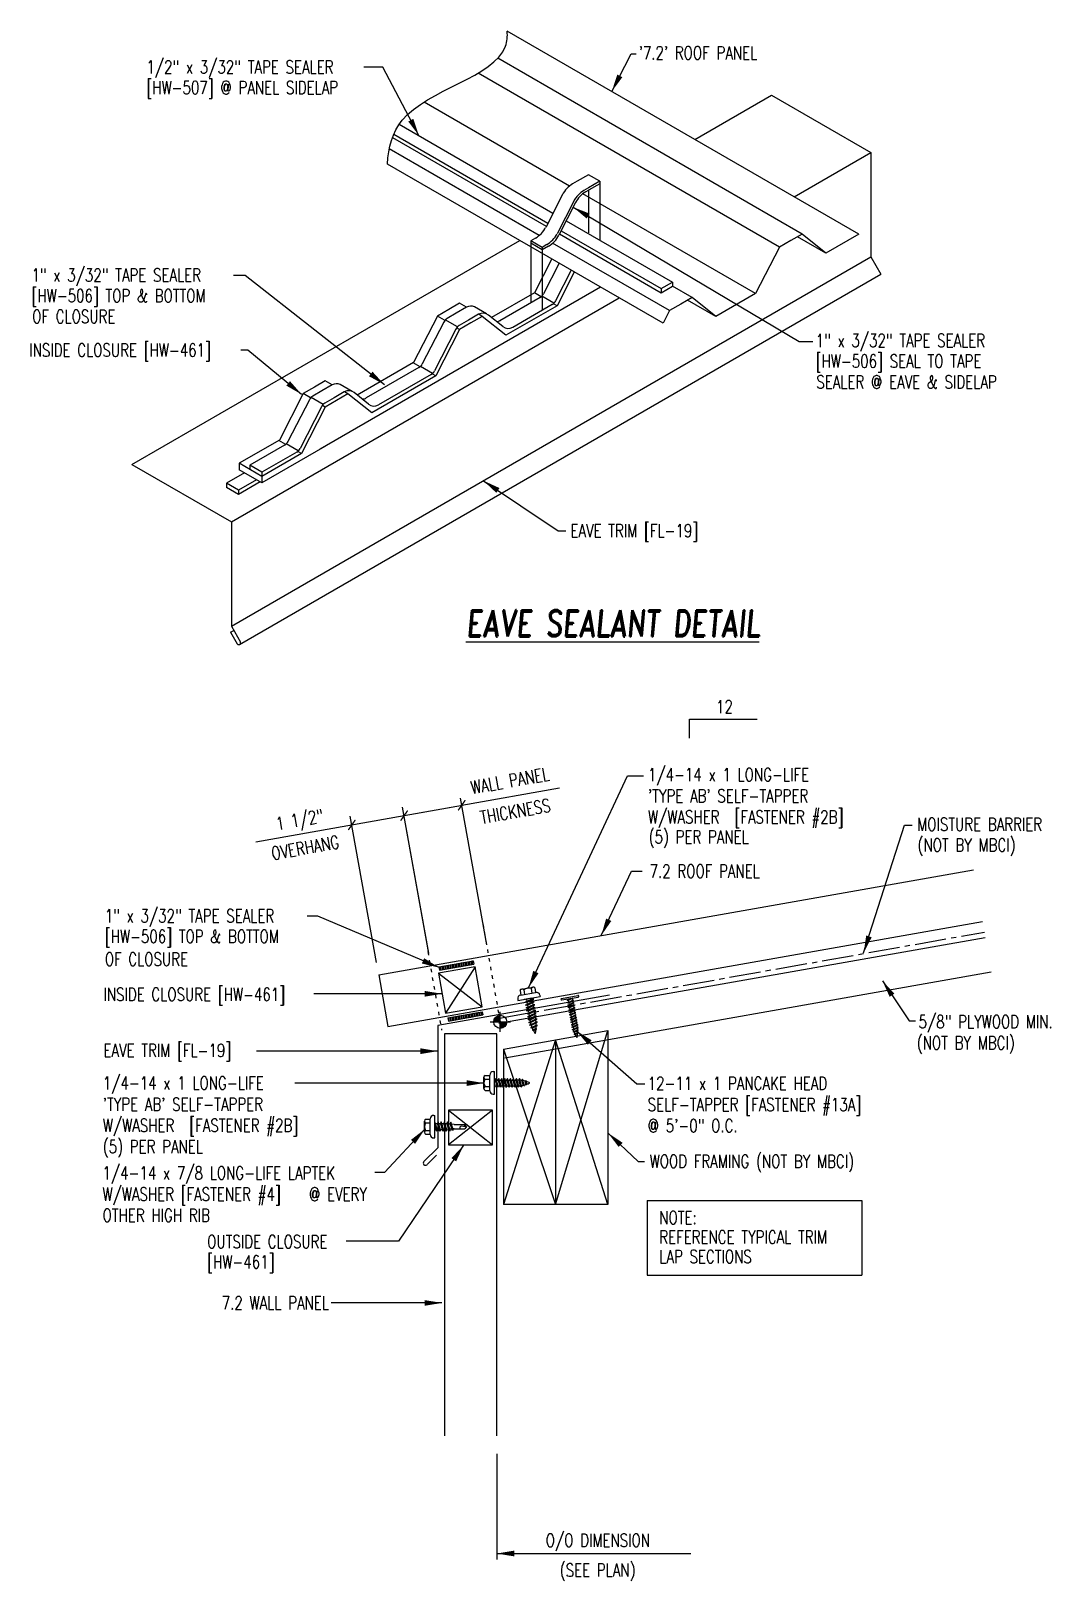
# Model space of a CAD drawing. Extents: x 10.2 to 39.4, y 9 to 53.4.
import ezdxf
from ezdxf.enums import TextEntityAlignment as Align

# ---------------------------------------------------------------- set-up
doc = ezdxf.new("R2010")
doc.units = 0
doc.header["$LTSCALE"] = 4
doc.header["$MEASUREMENT"] = 0
doc.linetypes.add('CENTER2', pattern=[1.125, 0.75, -0.125, 0.125, -0.125])
doc.linetypes.add('DOT2', pattern=[0.125, 0, -0.125])
doc.layers.get('0').update_dxf_attribs({"linetype": 'CONTINUOUS'})
for name, color, linetype in [('BARRIER', 253, 'CENTER2'), ('CLOSURE', 3, 'CONTINUOUS'), ('DIM', 2, 'CONTINUOUS'), ('DIM-DETAILS', 7, 'CONTINUOUS'), ('FASTENER', 9, 'CONTINUOUS'), ('GRID', 9, 'CONTINUOUS'), ('LABEL', 6, 'CONTINUOUS'), ('MARK', 1, 'CONTINUOUS'), ('PANEL', 11, 'CONTINUOUS'), ('PANEL-S', 11, 'CONTINUOUS'), ('SEALANT', 8, 'CONTINUOUS'), ('SECTION', 11, 'CONTINUOUS'), ('TAPE', 9, 'CONTINUOUS'), ('TEXT', 2, 'CONTINUOUS'), ('TRIM', 6, 'CONTINUOUS'), ('WOOD', 3, 'CONTINUOUS')]:
    doc.layers.add(name, color=color, linetype=linetype)
doc.styles.add('ROMAND', font='romand', dxfattribs={"height": 0.075})
doc.styles.add('TEXT', font='SIMPLEX.shx', dxfattribs={"width": 0.75, "height": 0.375})
doc.styles.add('TEXT1', font='ROMANS.shx', dxfattribs={"width": 0.75, "height": 0.375})
doc.dimstyles.new('DETAIL$7', dxfattribs={"dimscale": 4, "dimtxt": 0.375, "dimasz": 0.125, "dimexe": 0.0625, "dimexo": 0.0625, "dimgap": 0.0625, "dimtad": 1, "dimdec": 4, "dimzin": 3, "dimdsep": 46, "dimlunit": 4, "dimtxsty": 'TEXT', "dimblk": 'ARCHTICK', "dimcen": 0.0625, "dimclrd": 7, "dimclre": 7, "dimclrt": 2, "dimadec": 0, "dimazin": 0, "dimtfac": 0.6, "dimtdec": 4, "dimtmove": 0, "dimatfit": 3, "dimfxl": 0, "dimfrac": 2, "dimtolj": 1, "dimtzin": 0, "dimarcsym": 0})

# ---------------------------------------------------------------- blocks, each defined once
blk = doc.blocks.new('wp')
at = {"layer": 'SECTION'}
for p, q in [((-0.096, 0), (0.096, 0)), ((0, -0.096), (0, 0.096))]:
    blk.add_line(p, q, dxfattribs=at)
at = {"layer": 'SECTION', "const_width": 0.0625}
for points in [[(0, 0.031, 0.414214), (-0.031, 0, 1)], [(0, -0.031, 0.414214), (0.031, 0, 1)]]:
    blk.add_lwpolyline(points, format="xyb", dxfattribs=at)
at = {"layer": 'SECTION'}
blk.add_circle((0, 0), 0.0625, dxfattribs=at)
blk = doc.blocks.new('_ArchTick')
at = {"color": 0, "const_width": 0.15}
blk.add_lwpolyline([(-0.5, -0.5), (0.5, 0.5)], dxfattribs=at)
blk = doc.blocks.new('A$C30686E82')
for p, q in [((-2.715, 0.761), (3.437, 0.761)), ((-2.715, 0.761), (-2.715, -1.379)), ((3.437, 0.761), (3.437, -1.379)), ((-2.715, -1.379), (3.437, -1.379))]:
    blk.add_line(p, q)
at = {"layer": 'TEXT', "style": 'TEXT1', "width": 0.75}
for s, p in [('NOTE:', (-2.368, 0.081)), ('REFERENCE TYPICAL TRIM', (-2.368, -0.477)), ('LAP SECTIONS', (-2.368, -1.035))]:
    blk.add_text(s, height=0.375, dxfattribs=at).set_placement(p)
blk = doc.blocks.new('slopl1')
at = {"layer": 'MARK', "color": 6}
blk.add_lwpolyline([(0, 0), (0, 0.137), (0.487, 0.137)], dxfattribs=at)
at = {"layer": 'MARK', "color": 2, "style": 'TEXT1', "width": 0.75}
blk.add_text('12', height=0.0938, dxfattribs=at).set_placement((0.191, 0.178))
blk.add_attdef('SLOPL1', text='', height=0.0938, dxfattribs=at).set_placement((-0.055, 0.024), align=Align.RIGHT)
blk = doc.blocks.new('fz5')
at = {"layer": 'FASTENER'}
for p, q in [((-0.326, 0.071), (-0.326, 0.037)), ((-0.326, 0.037), (0.322, 0.037)), ((-0.226, 0.171), (0.214, 0.171)), ((-0.217, 0.305), (-0.217, 0.171)), ((-0.163, 0.337), (0.159, 0.337)), ((-0.141, -0.014), (0.037, 0.037)), ((-0.108, 0.305), (-0.108, 0.171)), ((-0.105, -0.034), (0.137, 0.035)), ((-0.088, 0.037), (-0.088, 0.001)), ((-0.088, 0.037), (0.085, 0.037)), ((0.085, 0.037), (0.134, 0.037)), ((0.085, 0.02), (0.085, -0.041)), ((0.105, 0.305), (0.105, 0.171)), ((0.137, 0.035), (0.134, 0.037)), ((0.214, 0.305), (0.214, 0.171)), ((0.322, 0.071), (0.322, 0.037)), ((-0.105, -0.034), (-0.141, -0.014)), ((-0.141, -0.105), (0.102, -0.036)), ((-0.105, -0.125), (-0.141, -0.105)), ((-0.141, -0.196), (0.102, -0.127)), ((-0.105, -0.216), (-0.141, -0.196)), ((-0.141, -0.287), (0.102, -0.217)), ((-0.105, -0.307), (-0.141, -0.287)), ((-0.141, -0.378), (0.102, -0.308)), ((-0.105, -0.398), (-0.141, -0.378)), ((-0.122, -0.463), (0.089, -0.403)), ((-0.105, -0.125), (0.137, -0.056)), ((-0.105, -0.216), (0.137, -0.147)), ((-0.105, -0.307), (0.137, -0.238)), ((-0.105, -0.398), (0.137, -0.328)), ((-0.088, -0.029), (-0.088, -0.09)), ((-0.088, -0.12), (-0.088, -0.181)), ((-0.084, -0.27), (-0.088, -0.211)), ((-0.086, -0.483), (0.124, -0.423)), ((-0.078, -0.36), (-0.082, -0.3)), ((-0.071, -0.449), (-0.075, -0.389)), ((0.063, -0.515), (0.068, -0.439)), ((0.071, -0.408), (0.075, -0.346)), ((0.077, -0.315), (0.082, -0.253)), ((0.084, -0.223), (0.085, -0.211)), ((0.085, -0.071), (0.085, -0.131)), ((0.085, -0.162), (0.085, -0.211)), ((0.124, -0.423), (0.089, -0.403)), ((0.137, -0.056), (0.102, -0.036)), ((0.137, -0.147), (0.102, -0.127)), ((0.137, -0.238), (0.102, -0.217)), ((0.137, -0.328), (0.102, -0.308)), ((-0.086, -0.483), (-0.122, -0.463)), ((-0.066, -0.516), (-0.069, -0.478)), ((-0.066, -0.516), (-0.066, -0.82)), ((-0.002, -0.866), (-0.066, -0.82)), ((-0.003, -0.854), (0.009, -0.714)), ((-0.002, -0.866), (0.063, -0.82)), ((0.063, -0.516), (0.063, -0.82))]:
    blk.add_line(p, q, dxfattribs=at)
for centre, radius, start, end in [((-0.226, 0.071), 0.1, 90, 180), ((-0.163, 0.274), 0.0628, 29.8754, 150.1246), ((-0.002, 0.141), 0.196, 56.9974, 123.0026), ((0.159, 0.274), 0.0628, 29.8754, 150.1246), ((0.222, 0.071), 0.1, 0, 90), ((-0.036, -0.723), 0.0461, 11.1445, 130.906), ((0.039, -0.855), 0.0422, 55.4585, 194.8454), ((0.073, -0.516), 0.01, 175.9484, 180)]:
    blk.add_arc(centre, radius, start, end, dxfattribs=at)
blk = doc.blocks.new('FD-F4')
at = {"layer": 'TEXT', "style": 'TEXT1', "width": 0.75}
for s, p in [('1/4-14 x 7/8 LONG-LIFE LAPTEK', (0.005, -0.041)), ('W/WASHER [FASTENER #4]', (0.005, -0.193))]:
    blk.add_text(s, height=0.09375, dxfattribs=at).set_placement(p)
blk.add_attdef('(QUANTITY)', (1.485, -0.193), '', height=0.0938, dxfattribs=at)
blk = doc.blocks.new('A$C6938402A')
at = {"layer": 'TAPE'}
h = blk.add_hatch(dxfattribs=at)
h.set_pattern_fill('DOTS', color=256, scale=0.35, angle=270, style=0)
h.set_pattern_definition([(270, (-22.332364, -26.379487), (0.021875, -0.0109375), [0, -0.021875])])
h.paths.add_polyline_path([(-0.563, -0.04), (-0.547, -0.132), (0.438, 0.041), (0.422, 0.134)])
at = {"layer": 'SEALANT'}
for p, q in [((-0.563, -0.04), (0.422, 0.134)), ((-0.547, -0.132), (0.438, 0.041)), ((0.422, 0.134), (0.438, 0.041)), ((-0.563, -0.04), (-0.547, -0.132))]:
    blk.add_line(p, q, dxfattribs=at)
blk = doc.blocks.new('LAY-LAB')
at = {"layer": 'LABEL', "color": 6, "style": 'ROMAND', "oblique": 5, "width": 0.75}
blk.add_attdef('LAY-LAB', (0.017, 0.036), '', height=0.188, dxfattribs=at)
blk = doc.blocks.new('A$C3D0C556B')
at = {"layer": 'WOOD'}
for p, q in [((0, 1.523), (4.389, 3.82)), ((0, 3.046), (4.389, 3.82)), ((4.91, 0.866), (4.389, 3.82)), ((0, 3.046), (0, 0)), ((0, 3.046), (4.649, 2.343)), ((4.649, 2.343), (0, 0)), ((0, 1.523), (4.649, 2.343)), ((4.91, 0.866), (0, 1.523)), ((0, 0), (4.91, 0.866))]:
    blk.add_line(p, q, dxfattribs=at)
blk = doc.blocks.new('st7')
at = {"layer": 'FASTENER'}
for p, q in [((-0.24, 0.082), (0.24, 0.082)), ((-0.24, 0.037), (0.24, 0.037)), ((-0.093, 0.003), (0.027, 0.037)), ((-0.069, -0.011), (-0.093, 0.003)), ((-0.069, -0.011), (0.095, 0.036)), ((-0.057, 0.037), (-0.057, 0.013)), ((0.059, 0.026), (0.059, -0.025)), ((-0.093, -0.069), (0.071, -0.022)), ((-0.069, -0.082), (-0.093, -0.069)), ((-0.093, -0.14), (0.071, -0.093)), ((-0.069, -0.154), (-0.093, -0.14)), ((-0.093, -0.212), (0.071, -0.165)), ((-0.069, -0.225), (-0.093, -0.212)), ((-0.093, -0.283), (0.071, -0.236)), ((-0.069, -0.296), (-0.093, -0.283)), ((-0.093, -0.354), (0.071, -0.307)), ((-0.069, -0.368), (-0.093, -0.354)), ((-0.093, -0.426), (0.071, -0.379)), ((-0.069, -0.439), (-0.093, -0.426)), ((-0.069, -0.082), (0.095, -0.036)), ((-0.069, -0.154), (0.095, -0.107)), ((-0.069, -0.225), (0.095, -0.178)), ((-0.069, -0.296), (0.095, -0.25)), ((-0.069, -0.368), (0.095, -0.321)), ((-0.069, -0.439), (0.095, -0.392)), ((-0.057, -0.008), (-0.057, -0.059)), ((-0.057, -0.079), (-0.057, -0.13)), ((-0.057, -0.15), (-0.057, -0.201)), ((-0.057, -0.222), (-0.057, -0.273)), ((-0.057, -0.293), (-0.057, -0.344)), ((-0.057, -0.365), (-0.057, -0.415)), ((-0.057, -0.436), (-0.057, -0.487)), ((0.059, -0.046), (0.059, -0.097)), ((0.059, -0.117), (0.059, -0.168)), ((0.059, -0.189), (0.059, -0.239)), ((0.059, -0.26), (0.059, -0.311)), ((0.059, -0.331), (0.059, -0.382)), ((0.059, -0.403), (0.059, -0.454)), ((0.095, -0.036), (0.071, -0.022)), ((0.095, -0.107), (0.071, -0.093)), ((0.095, -0.178), (0.071, -0.165)), ((0.095, -0.25), (0.071, -0.236)), ((0.095, -0.321), (0.071, -0.307)), ((0.095, -0.392), (0.071, -0.379)), ((-0.093, -0.497), (0.071, -0.45)), ((-0.069, -0.511), (-0.093, -0.497)), ((-0.093, -0.568), (0.071, -0.522)), ((-0.069, -0.582), (-0.093, -0.568)), ((-0.093, -0.64), (0.071, -0.593)), ((-0.069, -0.653), (-0.093, -0.64)), ((-0.093, -0.711), (0.071, -0.664)), ((-0.069, -0.725), (-0.093, -0.711)), ((-0.093, -0.782), (0.071, -0.736)), ((-0.069, -0.796), (-0.093, -0.782)), ((-0.093, -0.854), (0.071, -0.807)), ((-0.069, -0.867), (-0.093, -0.854)), ((-0.078, -0.921), (0.061, -0.881)), ((-0.069, -0.511), (0.095, -0.464)), ((-0.069, -0.582), (0.095, -0.535)), ((-0.069, -0.653), (0.095, -0.606)), ((-0.069, -0.725), (0.095, -0.678)), ((-0.069, -0.796), (0.095, -0.749)), ((-0.069, -0.867), (0.095, -0.821)), ((-0.057, -0.507), (-0.057, -0.558)), ((-0.057, -0.579), (-0.057, -0.629)), ((-0.057, -0.65), (-0.057, -0.701)), ((-0.057, -0.721), (-0.057, -0.772)), ((-0.057, -0.793), (-0.057, -0.844)), ((0.059, -0.474), (0.059, -0.525)), ((0.059, -0.545), (0.059, -0.596)), ((0.059, -0.617), (0.059, -0.668)), ((0.059, -0.688), (0.059, -0.739)), ((0.059, -0.759), (0.059, -0.81)), ((0.059, -0.831), (0.059, -0.861)), ((0.085, -0.895), (0.061, -0.881)), ((0.095, -0.464), (0.071, -0.45)), ((0.095, -0.535), (0.071, -0.522)), ((0.095, -0.606), (0.071, -0.593)), ((0.095, -0.678), (0.071, -0.664)), ((0.095, -0.749), (0.071, -0.736)), ((0.095, -0.821), (0.071, -0.807)), ((-0.054, -0.934), (-0.078, -0.921)), ((-0.058, -0.986), (0.041, -0.958)), ((-0.034, -1), (-0.058, -0.986)), ((-0.054, -0.934), (0.085, -0.895)), ((-0.034, -1), (0.065, -0.972)), ((-0.03, -1.05), (0.006, -1.04)), ((-0.006, -1.063), (-0.03, -1.05)), ((-0.006, -1.063), (0.03, -1.053)), ((0.03, -1.053), (0.006, -1.04)), ((0.065, -0.972), (0.041, -0.958))]:
    blk.add_line(p, q, dxfattribs=at)
for centre, radius, start, end in [((-0.238, 0.06), 0.0227, 94.6639, 265.3361), ((0.238, 0.06), 0.0227, 274.6639, 85.3361), ((0.502, -0.853), 0.56, 181.0834, 186.2136), ((-0.501, -0.853), 0.56, 357.0874, 0.7958), ((0.502, -0.853), 0.56, 188.2489, 193.282), ((0.502, -0.853), 0.56, 194.889, 200.3099), ((0.502, -0.853), 0.56, 201.1572, 206.3807), ((-0.501, -0.853), 0.56, 333.6193, 338.828), ((-0.501, -0.853), 0.56, 339.4684, 347.2016), ((-0.501, -0.853), 0.56, 348.7524, 354.9475)]:
    blk.add_arc(centre, radius, start, end, dxfattribs=at)
blk = doc.blocks.new('FZ6')
at = {"layer": 'FASTENER'}
for p, q in [((-0.324, 0.071), (-0.324, 0.037)), ((-0.324, 0.037), (0.324, 0.037)), ((-0.224, 0.171), (0.215, 0.171)), ((-0.215, 0.305), (-0.215, 0.171)), ((-0.161, 0.337), (0.161, 0.337)), ((-0.129, 0.035), (-0.124, 0.037)), ((-0.096, 0.017), (-0.129, 0.035)), ((-0.129, -0.049), (0.096, 0.015)), ((-0.124, 0.037), (-0.08, 0.037)), ((-0.107, 0.305), (-0.107, 0.171)), ((-0.096, 0.017), (-0.025, 0.037)), ((-0.08, 0.037), (0.08, 0.037)), ((-0.08, 0.021), (-0.08, -0.035)), ((0.08, 0.037), (0.08, 0.011)), ((0.129, -0.003), (0.096, 0.015)), ((0.107, 0.305), (0.107, 0.171)), ((0.215, 0.305), (0.215, 0.171)), ((0.324, 0.071), (0.324, 0.037)), ((-0.096, -0.068), (-0.129, -0.049)), ((-0.129, -0.134), (0.096, -0.069)), ((-0.096, -0.152), (-0.129, -0.134)), ((-0.129, -0.218), (0.096, -0.154)), ((-0.096, -0.237), (-0.129, -0.218)), ((-0.129, -0.303), (0.096, -0.238)), ((-0.096, -0.321), (-0.129, -0.303)), ((-0.129, -0.387), (0.096, -0.323)), ((-0.096, -0.406), (-0.129, -0.387)), ((-0.129, -0.471), (0.096, -0.407)), ((-0.096, -0.068), (0.129, -0.004)), ((-0.096, -0.152), (0.129, -0.088)), ((-0.096, -0.237), (0.129, -0.172)), ((-0.096, -0.321), (0.129, -0.257)), ((-0.096, -0.406), (0.129, -0.341)), ((-0.096, -0.49), (0.129, -0.426)), ((-0.08, -0.063), (-0.08, -0.12)), ((-0.08, -0.148), (-0.08, -0.204)), ((-0.08, -0.232), (-0.08, -0.288)), ((-0.08, -0.317), (-0.08, -0.373)), ((-0.08, -0.401), (-0.08, -0.457)), ((0.08, -0.016), (0.08, -0.074)), ((0.08, -0.102), (0.08, -0.158)), ((0.08, -0.186), (0.08, -0.243)), ((0.08, -0.27), (0.08, -0.327)), ((0.08, -0.355), (0.08, -0.412)), ((0.08, -0.44), (0.08, -0.496)), ((0.129, -0.088), (0.096, -0.069)), ((0.129, -0.172), (0.096, -0.154)), ((0.129, -0.257), (0.096, -0.238)), ((0.129, -0.341), (0.096, -0.323)), ((0.129, -0.426), (0.096, -0.407)), ((-0.096, -0.49), (-0.129, -0.471)), ((-0.129, -0.556), (0.096, -0.491)), ((-0.096, -0.575), (-0.129, -0.556)), ((-0.129, -0.64), (0.096, -0.576)), ((-0.096, -0.659), (-0.129, -0.64)), ((-0.121, -0.722), (0.092, -0.662)), ((-0.088, -0.741), (-0.121, -0.722)), ((-0.096, -0.575), (0.129, -0.51)), ((-0.096, -0.659), (0.129, -0.595)), ((-0.095, -0.799), (0.071, -0.752)), ((-0.061, -0.818), (-0.095, -0.799)), ((-0.088, -0.741), (0.125, -0.68)), ((-0.08, -0.485), (-0.08, -0.542)), ((-0.08, -0.57), (-0.08, -0.626)), ((-0.063, -0.877), (0.034, -0.847)), ((-0.029, -0.895), (-0.063, -0.877)), ((-0.061, -0.818), (0.104, -0.771)), ((-0.029, -0.895), (0.068, -0.866)), ((0.068, -0.866), (0.034, -0.847)), ((0.104, -0.771), (0.071, -0.752)), ((0.08, -0.524), (0.08, -0.58)), ((0.125, -0.68), (0.092, -0.662)), ((0.129, -0.51), (0.096, -0.491)), ((0.129, -0.595), (0.096, -0.576))]:
    blk.add_line(p, q, dxfattribs=at)
for centre, radius, start, end in [((-0.224, 0.071), 0.1, 90, 180), ((-0.161, 0.274), 0.0628, 29.8754, 150.1246), ((0, 0.141), 0.196, 56.9974, 123.0026), ((0.161, 0.274), 0.0628, 29.8754, 150.1246), ((0.224, 0.071), 0.1, 0, 90), ((0.676, -0.642), 0.757, 180.9696, 185.1765), ((0.676, -0.642), 0.757, 187.255, 191.3837), ((0.676, -0.642), 0.757, 193.4363, 197.6723), ((-0.676, -0.642), 0.757, 333.2649, 342.2085), ((-0.676, -0.642), 0.757, 343.5473, 349.3968), ((-0.676, -0.642), 0.757, 351.6648, 356.0901), ((-0.676, -0.642), 0.757, 358.2537, 2.5109), ((0.676, -0.642), 0.757, 199.1495, 206.7351)]:
    blk.add_arc(centre, radius, start, end, dxfattribs=at)
blk = doc.blocks.new('FD-F2b')
at = {"layer": 'TEXT', "style": 'TEXT1', "width": 0.75}
for s, height, p in [('1/4-14 x 1 LONG-LIFE', 0.09375, (0.005, -0.041)), ("'TYPE AB' SELF-TAPPER", 0.09375, (0.005, -0.193)), ('W/WASHER', 0.0938, (0.005, -0.344)), ('[FASTENER #2B]', 0.09375, (0.625, -0.344))]:
    blk.add_text(s, height=height, dxfattribs=at).set_placement(p)
blk.add_attdef('(QUANTITY)', (0.005, -0.496), '', height=0.0938, dxfattribs=at)
at = {"layer": 'TEXT', "style": 'TEXT1', "flags": 1}
for tag, p in [('Color', (0.02, -0.714)), ('Calc', (0.02, -0.714)), ('Opt1', (0.02, -0.714)), ('Opt2', (0.02, -0.714)), ('Opt3', (0.02, -0.714)), ('Description', (0.02, -0.714)), ('Multiple', (0.02, -0.714)), ('Part', (0.02, -0.714)), ('Spare1', (0.02, -0.902)), ('Spare2', (0.02, -0.902)), ('Spare3', (0.02, -0.902)), ('Spare4', (0.02, -0.902)), ('Spare5', (0.02, -0.902)), ('Spare6', (0.02, -0.902)), ('Spare7', (0.02, -0.902)), ('Spare8', (0.02, -0.902)), ('Spare9', (0.02, -0.902)), ('Spare10', (0.02, -0.902))]:
    blk.add_attdef(tag, p, '', height=0.0938, dxfattribs=at)
blk = doc.blocks.new('FD-F13A')
at = {"layer": 'TEXT', "style": 'TEXT1', "width": 0.75}
for s, p in [('12-11 x 1 PANCAKE HEAD', (0.005, -0.041)), ('SELF-TAPPER [FASTENER #13A]', (0.005, -0.193))]:
    blk.add_text(s, height=0.09375, dxfattribs=at).set_placement(p)
blk.add_attdef('(QUANTITY)', (0.005, -0.344), '', height=0.0938, dxfattribs=at)

msp = doc.modelspace()

# ---------------------------------------------------------------- linework, layer by layer
at = {"layer": 'BARRIER', "ltscale": 0.3}
msp.add_line((23.556, 25.119), (37.514, 27.596), dxfattribs=at)
at = {"layer": 'CLOSURE'}
for p, q in [((25.094, 46.869), (24.605, 45.913)), ((25.75, 46.507), (25.255, 45.538)), ((26.504, 46.072), (18.466, 41.432)), ((24.605, 45.913), (23.377, 45.204)), ((24.803, 45.799), (24.605, 45.913)), ((22.15, 45.433), (21.825, 45.246)), ((22.46, 45.612), (22.15, 45.433)), ((22.66, 45.497), (22.46, 45.612)), ((25.255, 45.538), (23.791, 44.693)), ((25.255, 45.538), (25.15, 45.599)), ((21.825, 45.246), (21.144, 43.915)), ((22.46, 44.862), (21.779, 43.532)), ((22.026, 45.13), (21.825, 45.246)), ((22.46, 44.862), (22.377, 44.91)), ((22.785, 45.05), (22.46, 44.862)), ((23.11, 45.237), (22.785, 45.05)), ((23.11, 45.237), (23.008, 45.296)), ((23.791, 44.693), (23.11, 45.237)), ((21.144, 43.915), (19.526, 42.981)), ((21.779, 43.532), (19.94, 42.47)), ((21.327, 43.793), (21.129, 43.907)), ((21.779, 43.532), (21.674, 43.592)), ((18.299, 43.21), (17.975, 43.023)), ((18.609, 43.389), (18.299, 43.21)), ((18.81, 43.273), (18.609, 43.389)), ((17.975, 43.023), (17.293, 41.692)), ((18.609, 42.639), (17.928, 41.308)), ((18.183, 42.903), (17.975, 43.023)), ((18.609, 42.639), (18.523, 42.689)), ((18.609, 42.639), (18.527, 42.687)), ((18.934, 42.827), (18.609, 42.639)), ((19.259, 43.014), (18.934, 42.827)), ((19.259, 43.014), (19.157, 43.073)), ((19.94, 42.47), (19.259, 43.014)), ((17.293, 41.692), (16.141, 41.027)), ((18.601, 41.509), (16.79, 40.464)), ((17.928, 41.308), (16.79, 40.652)), ((17.476, 41.569), (17.279, 41.683)), ((17.928, 41.308), (17.823, 41.369)), ((16.79, 40.652), (16.141, 41.027)), ((16.141, 41.027), (16.141, 40.839)), ((16.79, 40.464), (16.141, 40.839)), ((16.79, 40.652), (16.79, 40.464)), ((22.903, 26.603), (21.857, 26.419)), ((21.858, 26.419), (22.06, 25.268)), ((21.858, 26.419), (23.106, 25.452)), ((22.903, 26.603), (22.06, 25.268)), ((23.106, 25.452), (22.903, 26.603)), ((22.06, 25.268), (23.106, 25.452)), ((22.146, 22.495), (22.146, 21.495)), ((23.403, 22.495), (22.146, 22.495)), ((22.146, 22.495), (23.403, 21.495)), ((23.403, 22.495), (22.146, 21.495)), ((23.403, 21.495), (23.403, 22.495)), ((22.146, 21.495), (23.403, 21.495))]:
    msp.add_line(p, q, dxfattribs=at)
at = {"layer": 'DIM', "color": 7}
msp.add_line((23.528, 12.647), (23.528, 9.613), dxfattribs=at)
at = {"layer": 'DIM-DETAILS', "linetype": 'DOT2', "ltscale": 0.3}
for p, q in [((23.631, 25.026), (23.128, 27.882)), ((21.549, 27.034), (21.945, 24.786))]:
    msp.add_line(p, q, dxfattribs=at)
at = {"layer": 'GRID', "ltscale": 0.1}
for p, q in [((24.5, 47.331), (24.5, 45.621)), ((24.825, 47.214), (24.825, 45.408))]:
    msp.add_line(p, q, dxfattribs=at)
at = {"layer": 'PANEL'}
for p, q in [((20.143, 26.37), (37.196, 29.377)), ((20.403, 24.893), (37.456, 27.9)), ((20.143, 26.37), (20.403, 24.893)), ((23.528, 24.678), (22.028, 24.678)), ((22.028, 24.678), (22.028, 13.157)), ((23.528, 13.157), (23.528, 24.678))]:
    msp.add_line(p, q, dxfattribs=at)
at = {"layer": 'PANEL-S'}
for p, q in [((33.905, 47.594), (23.826, 53.413)), ((32.28, 47.593), (23.556, 52.63)), ((31.63, 47.218), (22.992, 52.206)), ((25.61, 48.97), (21.443, 51.376)), ((24.746, 47.556), (20.445, 50.04)), ((28.295, 45.038), (20.392, 49.6)), ((30.949, 45.888), (25.994, 48.748)), ((32.28, 47.593), (31.955, 47.406)), ((32.961, 47.049), (32.28, 47.593)), ((33.905, 47.594), (32.961, 47.049)), ((28.481, 45.4), (25.129, 47.335)), ((31.63, 47.218), (30.949, 45.888)), ((31.955, 47.406), (31.63, 47.218)), ((32.961, 47.049), (32.149, 47.518)), ((29.13, 45.775), (28.565, 46.101)), ((29.13, 45.775), (28.805, 45.588)), ((29.811, 45.231), (29.13, 45.775)), ((30.949, 45.888), (29.811, 45.231)), ((28.481, 45.4), (28.295, 45.038)), ((28.805, 45.588), (28.481, 45.4)), ((29.811, 45.231), (29, 45.7))]:
    msp.add_line(p, q, dxfattribs=at)
msp.add_open_spline([(20.392, 49.6), (20.415, 50.076), (20.825, 51.626), (23.737, 52.132), (23.839, 53.257), (23.826, 53.413)], degree=3, knots=[2.10919, 2.10919, 2.10919, 2.10919, 3.98318, 8.842634, 9.568229, 9.568229, 9.568229, 9.568229], dxfattribs=at)
at = {"layer": 'SEALANT'}
for p, q in [((28.24, 45.914), (28.565, 46.101)), ((28.24, 46.032), (28.24, 45.914))]:
    msp.add_line(p, q, dxfattribs=at)
at = {"layer": 'TAPE'}
for p, q in [((20.731, 50.742), (25.139, 48.197)), ((20.535, 50.362), (24.944, 47.817)), ((20.574, 50.458), (24.991, 47.908)), ((25.834, 49.109), (25.701, 49.032)), ((26.159, 49.296), (25.834, 49.109)), ((26.159, 48.921), (26.026, 48.844)), ((26.211, 48.881), (26.078, 48.804)), ((26.484, 49.109), (26.159, 49.296)), ((26.484, 49.109), (26.159, 48.921)), ((26.484, 49.038), (26.159, 48.851)), ((26.484, 49.109), (26.484, 49.038)), ((26.484, 49.038), (26.484, 47.421)), ((25.408, 48.724), (24.929, 47.787)), ((25.733, 48.537), (25.254, 47.6)), ((25.785, 48.496), (25.306, 47.56)), ((26.159, 48.851), (26.159, 47.634)), ((25.519, 47.977), (28.565, 46.219)), ((25.325, 47.597), (28.24, 45.914)), ((25.371, 47.688), (28.24, 46.032)), ((24.636, 47.48), (24.5, 47.401)), ((24.825, 47.214), (24.5, 47.401)), ((24.5, 47.401), (24.5, 47.331)), ((24.825, 47.143), (24.5, 47.331)), ((24.961, 47.292), (24.825, 47.214)), ((25.013, 47.252), (24.825, 47.143)), ((24.825, 47.214), (24.825, 47.143)), ((25.317, 46.757), (24.868, 45.88)), ((25.664, 46.556), (25.215, 45.68)), ((28.24, 46.032), (28.565, 46.219)), ((28.565, 46.219), (28.565, 46.101)), ((24.77, 45.777), (23.611, 45.108)), ((25.164, 45.611), (24.817, 45.812)), ((22.365, 45.326), (22.104, 45.175)), ((22.66, 45.496), (22.365, 45.326)), ((23.232, 45.309), (22.885, 45.509)), ((25.118, 45.577), (23.984, 44.922)), ((22.006, 45.073), (21.392, 43.873)), ((22.353, 44.872), (21.739, 43.673)), ((22.399, 44.935), (22.052, 45.136)), ((22.712, 45.125), (22.451, 44.975)), ((23.007, 45.296), (22.712, 45.125)), ((23.703, 44.943), (23.288, 45.275)), ((21.295, 43.771), (19.786, 42.899)), ((21.642, 43.57), (20.133, 42.699)), ((21.686, 43.602), (21.338, 43.803)), ((18.514, 43.103), (18.253, 42.952)), ((18.809, 43.273), (18.514, 43.103)), ((19.381, 43.085), (19.034, 43.286)), ((18.155, 42.849), (17.541, 41.65)), ((18.503, 42.649), (17.889, 41.45)), ((18.549, 42.712), (18.201, 42.913)), ((18.861, 42.902), (18.6, 42.752)), ((19.156, 43.073), (18.861, 42.902)), ((19.852, 42.72), (19.437, 43.051)), ((17.444, 41.547), (16.443, 40.97)), ((17.791, 41.347), (16.79, 40.769)), ((17.835, 41.379), (17.488, 41.58)), ((16.79, 40.769), (16.443, 40.97)), ((16.443, 40.97), (16.443, 40.852)), ((16.292, 40.752), (15.775, 40.453)), ((16.123, 40.253), (15.775, 40.453)), ((15.775, 40.453), (15.775, 40.336)), ((16.639, 40.551), (16.123, 40.253)), ((16.741, 40.492), (16.123, 40.135)), ((16.79, 40.769), (16.79, 40.652)), ((16.123, 40.135), (15.775, 40.336)), ((16.123, 40.253), (16.123, 40.135))]:
    msp.add_line(p, q, dxfattribs=at)
for centre, radius, start, end in [((26.076, 48.382), 0.75, 120, 152.8916), ((26.401, 48.195), 0.75, 120, 152.8916), ((26.453, 48.154), 0.75, 120, 152.8916), ((24.261, 48.129), 0.75, 300, 332.8916), ((24.586, 47.942), 0.75, 300, 332.8916), ((24.638, 47.901), 0.75, 300, 332.8916), ((24.645, 45.994), 0.25, 300, 332.8916), ((22.785, 45.28), 0.25, 66.4852, 120), ((23.132, 45.079), 0.25, 51.3833, 120), ((24.993, 45.793), 0.25, 300, 332.8916), ((22.229, 44.959), 0.25, 120, 152.8916), ((22.576, 44.758), 0.25, 120, 152.8916), ((23.512, 45.339), 0.25, 271.9424, 300), ((23.859, 45.139), 0.25, 231.3833, 300), ((21.17, 43.987), 0.25, 300, 332.8916), ((21.517, 43.787), 0.25, 300, 332.8916), ((18.934, 43.057), 0.25, 66.4852, 120), ((19.281, 42.856), 0.25, 51.3833, 120), ((18.378, 42.735), 0.25, 120, 152.8916), ((18.725, 42.535), 0.25, 120, 152.8916), ((19.661, 43.116), 0.25, 271.9424, 300), ((20.008, 42.916), 0.25, 231.3833, 300), ((17.319, 41.764), 0.25, 300, 332.8916), ((17.666, 41.563), 0.25, 300, 332.8916)]:
    msp.add_arc(centre, radius, start, end, dxfattribs=at)
at = {"layer": 'TEXT', "color": 7}
for p, q in [((22.522, 31.228), (25.321, 31.729)), ((21.582, 26.986), (20.827, 31.178)), ((21.583, 26.98), (20.827, 31.178)), ((20.871, 30.931), (22.545, 31.232)), ((20.871, 30.931), (22.28, 31.184)), ((23.241, 27.232), (22.485, 31.43)), ((16.62, 30.179), (20.871, 30.931)), ((20.081, 26.719), (19.326, 30.911))]:
    msp.add_line(p, q, dxfattribs=at)
at = {"layer": 'TRIM'}
for p, q in [((29.203, 50.308), (31.402, 51.578)), ((31.402, 51.578), (34.251, 49.932)), ((32.053, 48.663), (34.251, 49.932)), ((34.251, 49.932), (34.251, 46.94)), ((13.068, 40.993), (24.185, 47.411)), ((15.918, 36.355), (34.251, 46.94)), ((34.251, 46.94), (34.536, 46.448)), ((16.155, 35.836), (34.536, 46.448)), ((15.918, 39.348), (27.034, 45.765)), ((13.068, 40.993), (15.918, 39.348)), ((15.918, 39.348), (15.918, 36.355)), ((15.896, 36.185), (15.986, 36.237)), ((15.896, 36.185), (16.088, 35.853)), ((15.918, 36.355), (16.181, 35.9)), ((26.761, 25.784), (21.837, 24.916)), ((21.837, 24.916), (21.837, 21.416)), ((21.837, 21.416), (21.439, 21.018)), ((21.527, 20.93), (21.799, 21.201))]:
    msp.add_line(p, q, dxfattribs=at)
for centre, radius, start, end in [((16.131, 35.882), 0.0525, 214.1627, 19.6916), ((21.483, 20.974), 0.0625, 135, 315)]:
    msp.add_arc(centre, radius, start, end, dxfattribs=at)
at = {"layer": 'WOOD'}
for p, q in [((23.585, 24.98), (37.531, 27.439)), ((23.759, 23.995), (37.705, 26.454))]:
    msp.add_line(p, q, dxfattribs=at)

# ---------------------------------------------------------------- block references
msp.add_blockref('A$C30686E82', (30.554, 19.144))
at = {"layer": 'FASTENER'}
for name, p, rotation in [('FZ6', (24.458, 25.658), 10), ('st7', (25.633, 25.655), 10.00000000000039), ('FZ6', (23.497, 23.272), 90), ('fz5', (21.79, 22.021), 90)]:
    msp.add_blockref(name, p, dxfattribs=dict(at, rotation=rotation))
at = {"layer": 'LABEL', "xscale": 4, "yscale": 4, "zscale": 4}
msp.add_blockref('LAY-LAB', (22.583, 35.92), dxfattribs=at).add_auto_attribs({'LAY-LAB': '%%UEAVE SEALANT DETAIL'})
at = {"layer": 'MARK', "xscale": 4, "yscale": 4, "zscale": 4}
msp.add_blockref('slopl1', (29.049, 33.151), dxfattribs=at)
at = {"layer": 'TEXT'}
for name, p, xscale, yscale, zscale in [('FD-F2b', (27.842, 32.081), 4, 4, 4), ('wp', (23.628, 25.022), 3, 3, 3)]:
    msp.add_blockref(name, p, dxfattribs=dict(at, xscale=xscale, yscale=yscale, zscale=zscale))
at = {"layer": 'TEXT', "color": 7, "yscale": 0.25, "zscale": 0.25}
for p, xscale, rotation in [((20.871, 30.931), 0.25, 10.17465224019912), ((20.871, 30.931), 0.25, 190.1746522401992), ((22.522, 31.228), 0.2499999999999998, 10.17465224019914), ((19.371, 30.664), 0.2499999999999999, 190.1746522401991)]:
    msp.add_blockref('_ArchTick', p, dxfattribs=dict(at, xscale=xscale, rotation=rotation))
at = {"layer": 'TEXT'}
for p in [(22.431, 26.638), (22.689, 25.178)]:
    msp.add_blockref('A$C6938402A', p, dxfattribs=at)
at = {"layer": 'TEXT', "xscale": 4, "yscale": 4, "zscale": 4}
for name, p, values in [('FD-F2b', (12.211, 23.245), {'(QUANTITY)': '(5) PER PANEL'}), ('FD-F13A', (27.833, 23.236), {'(QUANTITY)': '@ 5\'-0" O.C.'}), ('FD-F4', (12.202, 20.668), {'(QUANTITY)': '@ EVERY'})]:
    msp.add_blockref(name, p, dxfattribs=at).add_auto_attribs(values)
at = {"layer": 'WOOD', "xscale": -1, "rotation": 99.99999999999987}
msp.add_blockref('A$C3D0C556B', (26.715, 24.77), dxfattribs=at)

# ---------------------------------------------------------------- texts
at = {"layer": 'TEXT', "style": 'TEXT1', "width": 0.75}
for s, p in [("'7.2' ROOF PANEL", (27.595, 52.598)), ('1/2" x 3/32" TAPE SEALER ', (13.481, 52.194)), ('[HW-507] @ PANEL SIDELAP', (13.481, 51.605)), ('1" x 3/32" TAPE SEALER ', (10.188, 46.231)), ('[HW-506] TOP & BOTTOM', (10.188, 45.641)), ('OF CLOSURE', (10.206, 45.044)), ('INSIDE CLOSURE [HW-461]', (10.124, 44.082)), ('1" x 3/32" TAPE SEALER ', (32.67, 44.357)), ('[HW-506] SEAL TO TAPE', (32.67, 43.767)), ('SEALER @ EAVE & SIDELAP', (32.689, 43.17)), ('EAVE TRIM [FL-19]', (25.638, 38.907)), ('MOISTURE BARRIER', (35.581, 30.495)), ('(5) PER PANEL', (27.883, 30.134)), ('(NOT BY MBCI)', (35.591, 29.902)), ('7.2 ROOF PANEL', (27.91, 29.153)), ('1" x 3/32" TAPE SEALER ', (12.288, 27.872)), ('[HW-506] TOP & BOTTOM', (12.288, 27.283)), ('OF CLOSURE', (12.288, 26.631)), ('INSIDE CLOSURE [HW-461]', (12.25, 25.621)), ('5/8" PLYWOOD MIN.', (35.621, 24.838)), ('EAVE TRIM [FL-19]', (12.25, 24.016)), ('(NOT BY MBCI)', (35.569, 24.233)), ('WOOD FRAMING (NOT BY MBCI)', (27.91, 20.839)), ('OTHER HIGH RIB', (12.226, 19.292)), ('OUTSIDE CLOSURE ', (15.224, 18.536)), ('[HW-461]', (15.224, 17.955)), ('O/O DIMENSION', (24.93, 9.979)), ('(SEE PLAN)', (25.333, 9.126))]:
    msp.add_text(s, height=0.375, dxfattribs=at).set_placement(p)
msp.add_text('7.2 WALL PANEL', height=0.375, dxfattribs=at).set_placement((18.715, 16.783), align=Align.RIGHT)
at = {"layer": 'TEXT', "color": 2, "char_height": 0.375, "attachment_point": 5, "rotation": 10.1747, "style": 'TEXT1'}
for s, insert in [('\\A1;WALL PANEL', (23.905, 31.932)), ('\\A1;1 1/2"', (17.883, 30.753)), ('\\A1;THICKNESS', (24.059, 31.055)), ('\\A1;OVERHANG', (18.034, 30.012))]:
    msp.add_mtext(s, dxfattribs=dict(at, insert=insert))

# ---------------------------------------------------------------- leaders
at = {"layer": 'DIM'}
msp.add_leader([(23.528, 9.788), (29.09, 9.788)], dimstyle='DETAIL$7', dxfattribs=at)
at = {"layer": 'TEXT'}
for points in [[(26.825, 51.681), (27.377, 52.755), (27.525, 52.755)], [(21.296, 50.416), (20.256, 52.376), (19.714, 52.376)], [(25.718, 48.365), (32.196, 44.515), (32.586, 44.515)], [(20.307, 43.278), (16.309, 46.408), (15.982, 46.408)], [(17.933, 42.998), (16.391, 44.266), (16.186, 44.266)], [(23.144, 40.527), (25.284, 39.094), (25.511, 39.094)], [(24.437, 25.996), (27.274, 32.075), (27.734, 32.075)], [(34.045, 26.995), (35.215, 30.659), (35.435, 30.659)], [(26.523, 27.495), (27.392, 29.34), (27.691, 29.34)], [(21.872, 26.575), (18.396, 28.053), (18.09, 28.053)], [(21.958, 25.826), (18.74, 25.826), (18.281, 25.826)], [(34.582, 26.201), (35.347, 25.053), (35.534, 25.053)], [(25.817, 24.761), (27.542, 23.246), (27.776, 23.246)], [(21.837, 24.182), (18.639, 24.182), (16.639, 24.182)], [(23.16, 23.267), (19.736, 23.269), (17.736, 23.269)], [(26.715, 21.84), (27.578, 21.024), (27.758, 21.024)], [(22.576, 21.485), (20.71, 18.738), (19.207, 18.738)], [(21.955, 16.968), (19.521, 16.968), (18.777, 16.968)]]:
    msp.add_leader(points, dimstyle='DETAIL$7', dxfattribs=at)
msp.add_leader([(21.466, 21.949), (20.311, 20.709), (20.029, 20.709)], dimstyle='DETAIL$7', override={"dimgap": 0.0625, "dimtad": 0}, dxfattribs=at)

doc.saveas('drawing.dxf')
